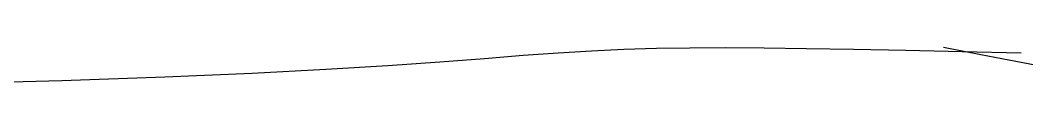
# Model space of a CAD drawing. Header units: millimetres. Extents: x 104198 to 1296755, y -81101 to 81453.
# Drawn here: x 591384 to 591487.9, y -26052.9 to -26049.2 of the extents above; entities that cross this region are included whole.
import ezdxf

# ---------------------------------------------------------------- set-up
doc = ezdxf.new("R2010")
doc.units = ezdxf.units.MM
doc.linetypes.add('HIDDEN2', pattern=[0.1875, 0.125, -0.0625])

# ---------------------------------------------------------------- blocks, each defined once
blk = doc.blocks.new('hgfhdrht')
at = {"color": 250, "linetype": 'HIDDEN2', "ltscale": 600}
for p, q in [((591442.99, -31055.76, 0), (591446.33, -31055.61, 0)), ((591446.33, -31055.61, 0), (591449.69, -31055.5, 0)), ((591449.69, -31055.5, 0), (591453.16, -31055.45, 0)), ((591453.16, -31055.45, 0), (591456.84, -31055.43, 0)), ((591456.84, -31055.43, 0), (591460.81, -31055.46, 0)), ((591460.81, -31055.46, 0), (591465.18, -31055.52, 0)), ((591465.18, -31055.52, 0), (591470.03, -31055.61, 0)), ((591470.03, -31055.61, 0), (591475.43, -31055.72, 0)), ((591475.43, -31055.72, 0), (591481.25, -31055.86, 0)), ((591479.33, -31055.4, 0), (591483.18, -31056.16, 0)), ((591427.34, -31056.91, 0), (591431.94, -31056.55, 0)), ((591431.94, -31056.55, 0), (591435.94, -31056.24, 0)), ((591435.94, -31056.24, 0), (591439.56, -31055.97, 0)), ((591439.56, -31055.97, 0), (591442.99, -31055.76, 0)), ((591481.25, -31055.86, 0), (591487.34, -31055.99, 0)), ((591483.18, -31056.16, 0), (591486.8, -31056.85, 0)), ((591407.97, -31058.07, 0), (591415.57, -31057.68, 0)), ((591415.57, -31057.68, 0), (591421.96, -31057.29, 0)), ((591421.96, -31057.29, 0), (591427.34, -31056.91, 0)), ((591486.8, -31056.85, 0), (591490.24, -31057.48, 0)), ((591375.94, -31059.17, 0), (591388.31, -31058.83, 0)), ((591388.31, -31058.83, 0), (591398.95, -31058.46, 0)), ((591398.95, -31058.46, 0), (591407.97, -31058.07, 0))]:
    blk.add_line(p, q, dxfattribs=at)

msp = doc.modelspace()

# ---------------------------------------------------------------- block references
at = {"color": 2}
msp.add_blockref('hgfhdrht', (0, 5006.23), dxfattribs=at)

doc.saveas('drawing.dxf')
